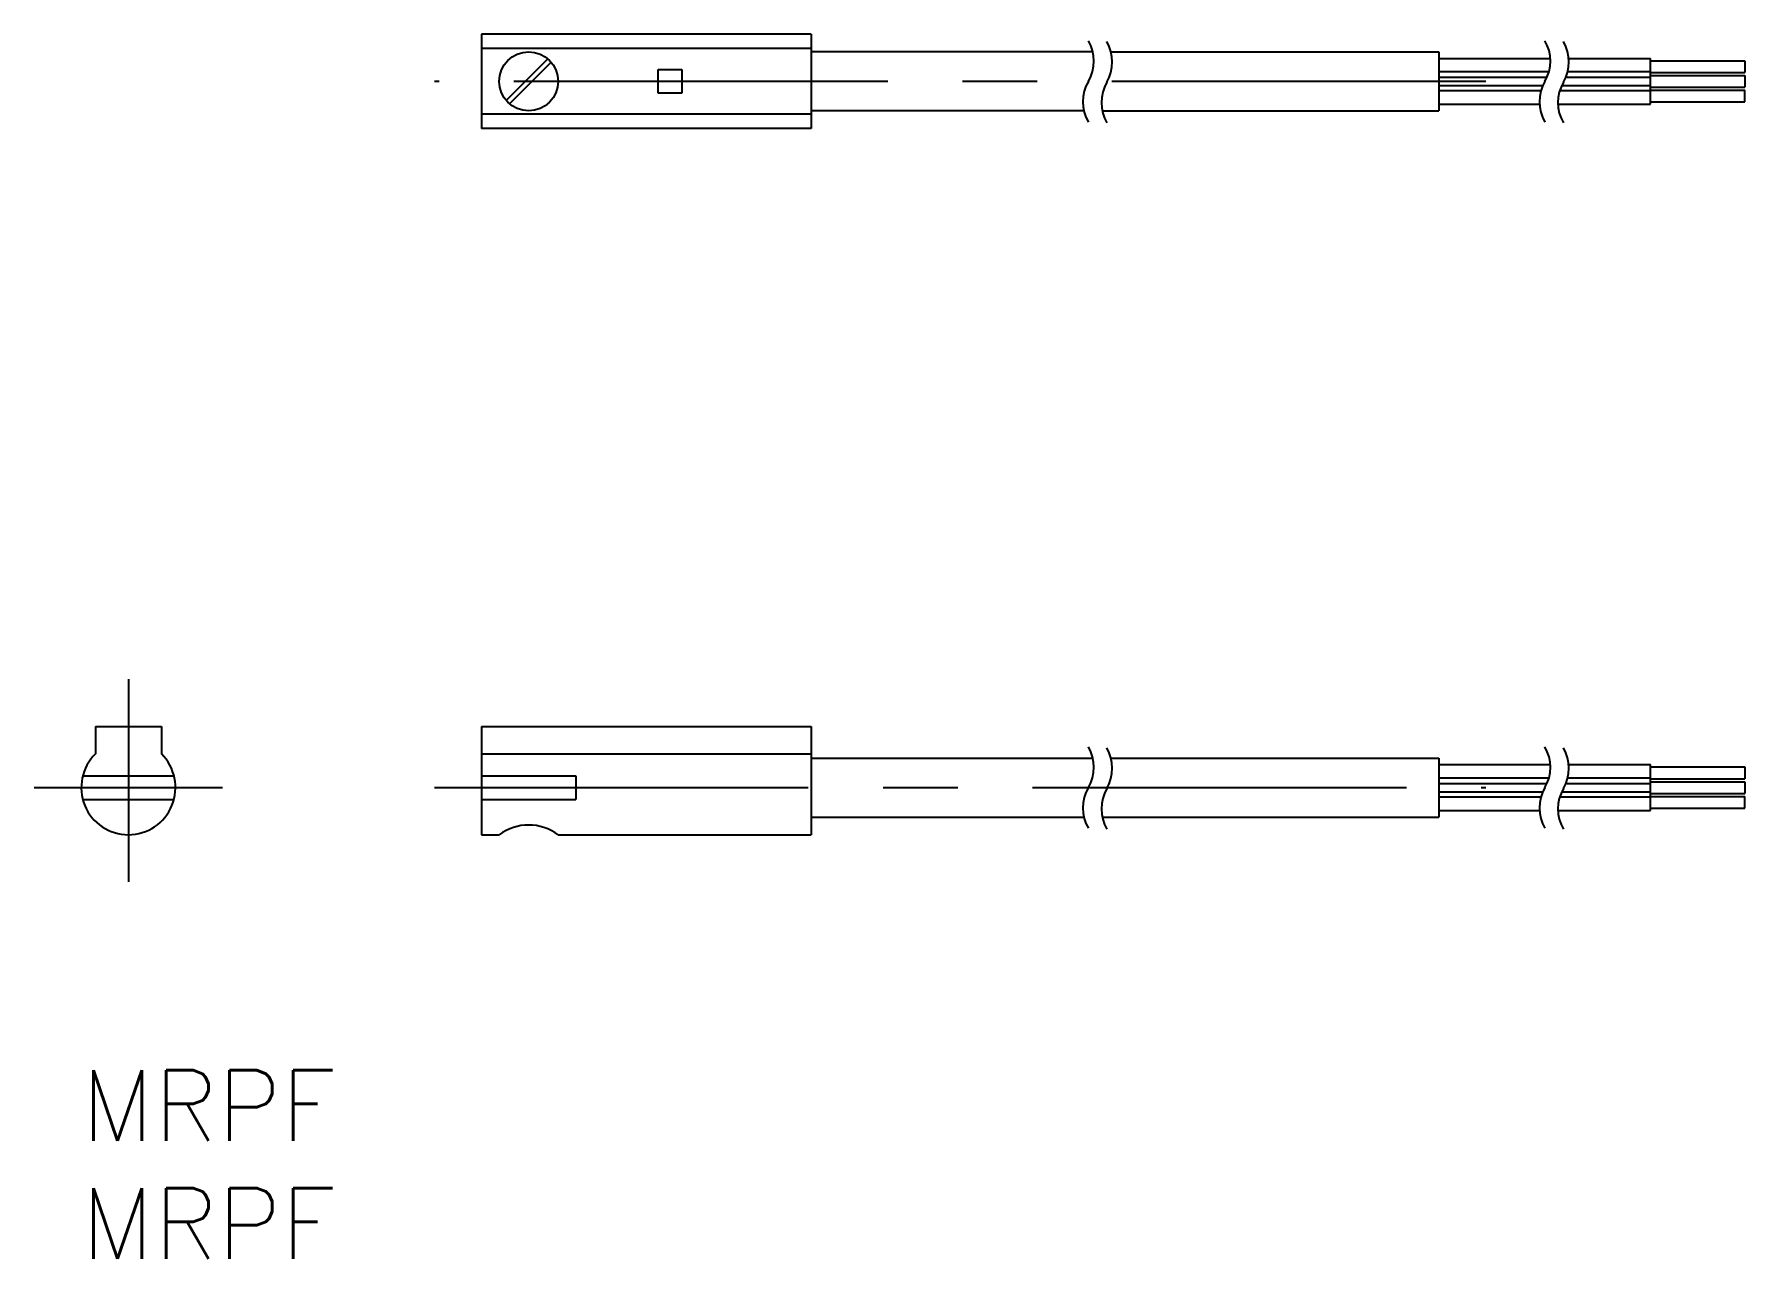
# Model space of a CAD drawing. Extents: x -2 to 70.6, y -8 to 44.
import ezdxf

# ---------------------------------------------------------------- set-up
doc = ezdxf.new("R2010")
doc.units = 0
doc.header["$LTSCALE"] = 0.5
doc.linetypes.add('CENTER', pattern=[50.8, 31.75, -6.35, 6.35, -6.35])
doc.linetypes.add('DASHED', pattern=[19.05, 12.7, -6.35])
for name, color, linetype in [('MSM_CENTER', 1, 'CENTER'), ('MSM_CONTINUOUS', 7, 'CONTINUOUS'), ('MSM_DASHED', 4, 'DASHED'), ('MSM_NARROW', 5, 'CONTINUOUS'), ('MSM_PART_NUMBER', 7, 'CONTINUOUS')]:
    doc.layers.add(name, color=color, linetype=linetype)
doc.styles.get("Standard").update_dxf_attribs({"font": 'txt.shx', "height": 3, "bigfont": 'bigfont.shx'})

msp = doc.modelspace()

# ---------------------------------------------------------------- linework, layer by layer
at = {"layer": 'MSM_CENTER'}
for p, q in [((59.647, 41.979), (15, 41.979)), ((2, 16.6), (2, 8)), ((-2, 12), (6, 12)), ((15, 12), (59.647, 12))]:
    msp.add_line(p, q, dxfattribs=at)
at = {"layer": 'MSM_CONTINUOUS'}
for p, q in [((17, 43.979), (17, 39.979)), ((31, 43.979), (17, 43.979)), ((31, 43.979), (31, 39.979)), ((31, 43.379), (17, 43.379)), ((18.048, 41.168), (19.81, 42.931)), ((42.957, 43.229), (31, 43.229)), ((43.733, 43.229), (57.647, 43.229)), ((57.647, 43.229), (57.647, 40.729)), ((57.647, 42.954), (62.387, 42.954)), ((63.17, 42.954), (66.647, 42.954)), ((66.647, 41.004), (66.647, 42.954)), ((18.19, 41.027), (19.952, 42.789)), ((24.5, 41.479), (24.5, 42.479)), ((24.5, 42.479), (25.5, 42.479)), ((25.5, 42.479), (25.5, 41.479)), ((62.327, 42.379), (57.647, 42.379)), ((66.647, 42.379), (63.123, 42.379)), ((66.647, 42.854), (70.647, 42.854)), ((66.647, 42.354), (70.647, 42.354)), ((66.647, 42.229), (70.647, 42.229)), ((70.647, 42.854), (70.647, 42.354)), ((70.647, 42.229), (70.647, 41.729)), ((25.5, 41.479), (24.5, 41.479)), ((61.991, 41.579), (57.647, 41.579)), ((66.647, 41.579), (62.788, 41.579)), ((66.647, 41.729), (70.647, 41.729)), ((66.647, 41.604), (70.647, 41.604)), ((70.647, 41.104), (70.647, 41.604)), ((42.582, 40.729), (31, 40.729)), ((43.359, 40.729), (57.647, 40.729)), ((57.647, 41.004), (61.932, 41.004)), ((62.715, 41.004), (66.647, 41.004)), ((66.647, 41.104), (70.647, 41.104)), ((31, 40.579), (17, 40.579)), ((31, 39.979), (17, 39.979)), ((0.6, 14.6), (0.6, 13.428)), ((0.6, 14.6), (3.4, 14.6)), ((3.4, 14.6), (3.4, 13.428)), ((17, 14.6), (31, 14.6)), ((17, 14.6), (17, 10)), ((31, 14.6), (31, 10)), ((17, 13.428), (31, 13.428)), ((31, 13.25), (42.957, 13.25)), ((43.733, 13.25), (57.647, 13.25)), ((57.647, 13.25), (57.647, 10.75)), ((0.064, 12.5), (3.936, 12.5)), ((17, 12.5), (21, 12.5)), ((21, 12.5), (21, 11.5)), ((57.647, 12.975), (62.387, 12.975)), ((62.327, 12.4), (57.647, 12.4)), ((66.647, 12.4), (63.123, 12.4)), ((63.17, 12.975), (66.647, 12.975)), ((66.647, 11.025), (66.647, 12.975)), ((66.647, 12.875), (70.647, 12.875)), ((66.647, 12.375), (70.647, 12.375)), ((70.647, 12.875), (70.647, 12.375)), ((66.647, 12.25), (70.647, 12.25)), ((66.647, 11.75), (70.647, 11.75)), ((66.647, 11.625), (70.647, 11.625)), ((70.647, 12.25), (70.647, 11.75)), ((70.647, 11.125), (70.647, 11.625)), ((0.064, 11.5), (3.936, 11.5)), ((17, 11.5), (21, 11.5)), ((61.991, 11.6), (57.647, 11.6)), ((57.647, 11.025), (61.932, 11.025)), ((62.715, 11.025), (66.647, 11.025)), ((66.647, 11.6), (62.788, 11.6)), ((66.647, 11.125), (70.647, 11.125)), ((31, 10.75), (42.582, 10.75)), ((43.359, 10.75), (57.647, 10.75)), ((17, 10), (17.75, 10)), ((20.25, 10), (31, 10))]:
    msp.add_line(p, q, dxfattribs=at)
msp.add_circle((19, 41.979), 1.25, dxfattribs=at)
for centre, radius, start, end in [((2, 12), 2, 134.427, 45.573), ((19, 8.309), 2.102, 53.53547, 126.46453)]:
    msp.add_arc(centre, radius, start, end, dxfattribs=at)
at = {"layer": 'MSM_DASHED'}
for p, q in [((57.647, 42.154), (62.248, 42.154)), ((63.091, 42.154), (66.647, 42.154)), ((57.647, 41.804), (62.071, 41.804)), ((62.874, 41.804), (66.647, 41.804)), ((57.647, 12.175), (62.248, 12.175)), ((57.647, 11.825), (62.071, 11.825)), ((62.874, 11.825), (66.647, 11.825)), ((63.091, 12.175), (66.647, 12.175))]:
    msp.add_line(p, q, dxfattribs=at)
at = {"layer": 'MSM_NARROW'}
for centre, start, end in [((41.274, 42.842), 330, 30), ((42.059, 42.803), 330, 30), ((60.664, 42.842), 330, 30), ((61.449, 42.803), 330, 30), ((44.264, 41.115), 150.00001, 209.99997), ((45.05, 41.076), 150.00001, 209.99997), ((63.655, 41.115), 150.00001, 209.99997), ((64.44, 41.076), 150.00001, 209.99997), ((41.274, 12.863), 330, 30), ((42.059, 12.824), 330, 30), ((60.664, 12.863), 330, 30), ((61.449, 12.824), 330, 30), ((44.264, 11.137), 150.00001, 209.99997), ((45.05, 11.097), 150.00001, 209.99997), ((63.655, 11.137), 150.00001, 209.99997), ((64.44, 11.097), 150.00001, 209.99997)]:
    msp.add_arc(centre, 1.727, start, end, dxfattribs=at)

# ---------------------------------------------------------------- texts
at = {"layer": 'MSM_PART_NUMBER'}
for p in [(0, -3), (0, -8)]:
    msp.add_text('MRPF', height=3, dxfattribs=at).set_placement(p)

doc.saveas('drawing.dxf')
